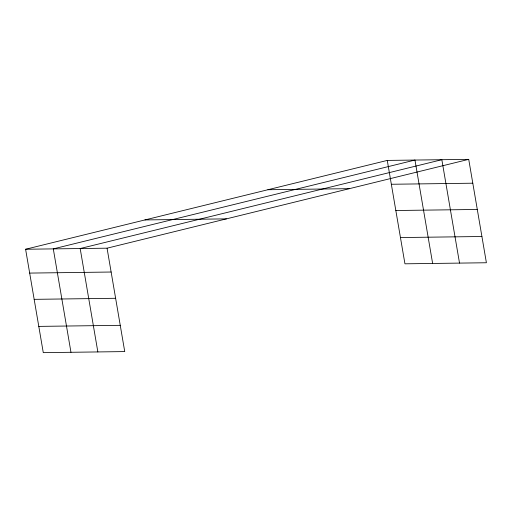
<?xml version="1.0" encoding="UTF-8"?>
<svg xmlns="http://www.w3.org/2000/svg" width="512" height="512" viewBox="0 0 512 512"><rect width="100%" height="100%" fill="white"/><g stroke="black" fill="none" stroke-linecap="round" stroke-linejoin="round"><path stroke-width="0.77" d="M25.6 249.248L107.059 248.186L124.736 351.584L43.277 352.646L25.6 249.248L387.264 160.416L468.723 159.354L486.4 262.752L404.941 263.814L387.264 160.416M107.059 248.186L468.723 159.354M391.341 184.262L472.8 183.2M267.917 189.728L349.376 188.666M395.827 210.515L477.286 209.453M144.947 219.93L226.413 218.867M400.448 237.562L481.914 236.499M29.677 273.088L111.136 272.026M34.163 299.347L115.622 298.285M38.784 326.394L120.25 325.331M459.52 263.104L441.843 159.706L80.179 248.538L97.856 351.936M432.634 263.456L414.963 160.051L53.299 248.883L70.97 352.288"/></g></svg>
